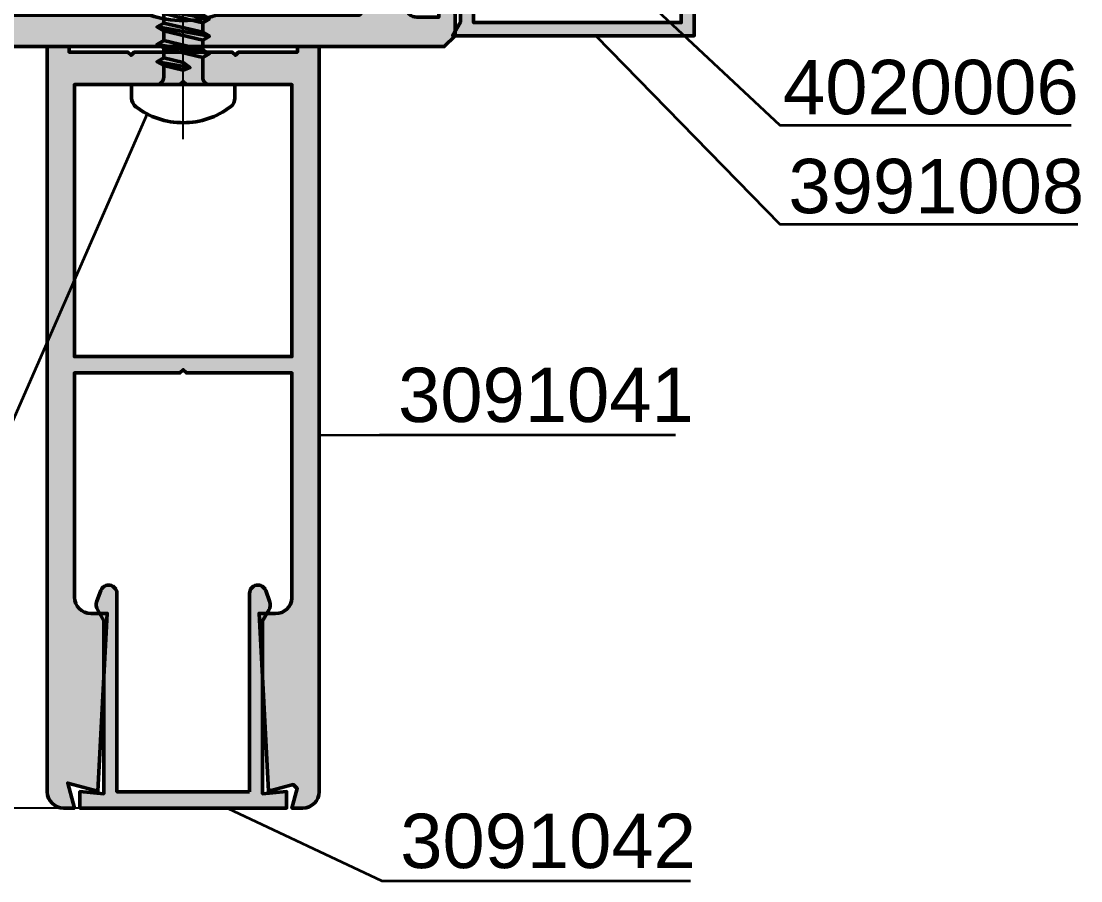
# Model space of a CAD drawing. Header units: millimetres. Extents: x -1 to 277, y 0 to 231.
# Drawn here: x 110.9 to 208.4, y 0 to 79 of the extents above; entities that cross this region are included whole.
import ezdxf

# ---------------------------------------------------------------- set-up
doc = ezdxf.new("R2010")
doc.units = ezdxf.units.MM
doc.header["$PDMODE"] = 3
doc.header["$PDSIZE"] = -2
doc.linetypes.add('AM_ISO08W050', pattern=[18, 12, -1.5, 3, -1.5])
for name, color, linetype, lineweight in [('AM_0', 7, 'Continuous', 50), ('AM_5', 3, 'Continuous', 25), ('AM_6', 2, 'Continuous', 35), ('AM_7', 4, 'AM_ISO08W050', 25), ('AM_S', 7, 'Continuous', 50), ('Docu-AM_8', 1, 'Continuous', 25)]:
    doc.layers.add(name, color=color, linetype=linetype, lineweight=lineweight)
doc.styles.add('SBS_Standard', font='arial.ttf')
doc.styles.add('SWISS', font='swiss.ttf')
doc.dimstyles.new('SBS1-1$0', dxfattribs={"dimtxt": 2.5, "dimasz": 2.5, "dimexe": 1, "dimexo": 0, "dimgap": 1, "dimtad": 1, "dimtoh": 1, "dimdsep": 46, "dimtxsty": 'SBS_Standard', "dimcen": 0, "dimclrd": 256, "dimclre": 256, "dimclrt": 30, "dimadec": 1, "dimazin": 2, "dimtp": 0.1, "dimtm": 0.1, "dimtfac": 0.71, "dimtmove": 0, "dimatfit": 3, "dimfxl": 1, "dimlwd": -1, "dimlwe": -1, "dimarcsym": 1})

# ---------------------------------------------------------------- blocks, each defined once
blk = doc.blocks.new('B-3010118_docu_wos')
at = {"layer": 'Docu-AM_8'}
h = blk.add_hatch(color=256, dxfattribs=at)
edge = h.paths.add_edge_path()
edge.add_line((-1.03442056940482e-13, 1.000000000000077), (-1.029980715962331e-13, 48.99999999999994))
edge.add_line((-1.029980715962331e-13, 48.99999999999994), (0.9999999999998755, 50.00000000000004))
edge.add_line((0.9999999999998755, 50.00000000000004), (2.89583694396481, 50.00000000000001))
edge.add_arc((2.895836943964784, 47.99999999999913), 2.000000000000874, 45.00000000001671, 89.99999999999932, ccw=False)
edge.add_line((4.310050506338087, 49.41421356237326), (4.712132034355987, 49.0121320343556))
edge.add_line((4.712132034355987, 49.0121320343556), (4.500000000000227, 48.49999999999995))
edge.add_line((4.500000000000227, 48.49999999999995), (2.699999999999051, 48.50000000000001))
edge.add_line((2.699999999999051, 48.50000000000001), (2.700000000000049, 46.4999999999995))
edge.add_arc((3.700000000000047, 46.50000000000001), 0.9999999999999982, 180.0000000000293, 269.9999999999999)
edge.add_line((3.700000000000045, 45.50000000000001), (16.89999999999986, 45.50000000000001))
edge.add_line((16.89999999999986, 45.50000000000001), (16.89999999999986, 48.4999999999995))
edge.add_line((16.89999999999986, 48.4999999999995), (15.00000000000023, 48.50000000000006))
edge.add_line((15.00000000000023, 48.50000000000006), (15.00000000000023, 49.00000000000001))
edge.add_arc((16.00000000000021, 49.00000000000002), 0.9999999999999858, 89.99999999999272, 180.0000000000008, ccw=False)
edge.add_line((16.00000000000034, 50.00000000000001), (19.14886532022875, 49.99999999999982))
edge.add_line((19.14886532022875, 49.99999999999982), (19.58562960134768, 48.80000000000059))
edge.add_line((19.58562960134768, 48.80000000000059), (18.27926256615374, 48.79999999999995))
edge.add_line((18.27926256615374, 48.79999999999995), (18.49999999999974, 45.49999999999981))
edge.add_line((18.49999999999974, 45.49999999999981), (48.50000000000005, 45.50000000000684))
edge.add_line((48.50000000000005, 45.50000000000684), (48.72073743384539, 48.79999999999952))
edge.add_line((48.72073743384539, 48.79999999999952), (47.41437039865118, 48.80000000000012))
edge.add_line((47.41437039865118, 48.80000000000012), (47.8511346797708, 49.99999999999981))
edge.add_line((47.8511346797708, 49.99999999999981), (50.99999999999966, 50.00000000000001))
edge.add_arc((50.99999999999979, 49.00000000000002), 0.9999999999999858, -7.958078640513122e-13, 90.00000000000728, ccw=False)
edge.add_line((51.99999999999977, 49.00000000000001), (51.99999999999977, 48.50000000000006))
edge.add_line((51.99999999999977, 48.50000000000006), (50.10000000000014, 48.4999999999995))
edge.add_line((50.10000000000014, 48.4999999999995), (50.10000000000014, 45.50000000000001))
edge.add_line((50.10000000000014, 45.50000000000001), (63.29999999999995, 45.50000000000001))
edge.add_arc((63.29999999999995, 46.50000000000001), 1, 270, 359.9999999999707)
edge.add_line((64.29999999999995, 46.4999999999995), (64.30000000000095, 48.50000000000001))
edge.add_line((64.30000000000095, 48.50000000000001), (62.49999999999977, 48.49999999999995))
edge.add_line((62.49999999999977, 48.49999999999995), (62.28786796564401, 49.0121320343556))
edge.add_line((62.28786796564401, 49.0121320343556), (62.68994949366191, 49.41421356237326))
edge.add_arc((64.10416305603522, 47.99999999999913), 2.000000000000875, 90.0000000000008, 134.9999999999835, ccw=False)
edge.add_line((64.10416305603519, 50.00000000000001), (65.9999999999999, 50.00000000000001))
edge.add_line((65.9999999999999, 50.00000000000001), (66.99999999999977, 49.00000000000001))
edge.add_line((66.99999999999977, 49.00000000000001), (66.99999999999977, 1.000000000000007))
edge.add_line((66.99999999999977, 1.000000000000009), (65.99999999999991, 6.661338147750939e-16))
edge.add_line((65.99999999999991, 6.38623823671004e-16), (64.10416305603519, 5.329070518200751e-15))
edge.add_arc((64.10416305603522, 2.000000000000877), 2.000000000000871, 225.0000000000165, 269.9999999999992, ccw=False)
edge.add_line((62.68994949366191, 0.5857864376267568), (62.28786796564401, 0.987867965644412))
edge.add_line((62.28786796564401, 0.987867965644412), (62.49999999999977, 1.500000000000062))
edge.add_line((62.49999999999977, 1.500000000000062), (64.30000000000095, 1.500000000000005))
edge.add_line((64.30000000000095, 1.500000000000005), (64.29999999999995, 3.500000000000517))
edge.add_arc((63.29999999999995, 3.500000000000005), 1, 2.931199194436777e-11, 90)
edge.add_line((63.29999999999995, 4.500000000000005), (50.10000000000014, 4.500000000000005))
edge.add_line((50.10000000000014, 4.500000000000005), (50.10000000000014, 1.500000000000515))
edge.add_line((50.10000000000014, 1.500000000000515), (51.99999999999977, 1.499999999999948))
edge.add_line((51.99999999999977, 1.499999999999948), (51.99999999999977, 1.000000000000005))
edge.add_arc((50.99999999999979, 0.9999999999999895), 0.9999999999999858, -90.00000000000728, 9.094947017729282e-13, ccw=False)
edge.add_line((50.99999999999966, 1.998401444325282e-15), (47.8511346797708, 1.998517131957586e-13))
edge.add_line((47.8511346797708, 1.998517131957586e-13), (47.4143703986512, 1.199999999999889))
edge.add_line((47.4143703986512, 1.199999999999889), (48.72073743384539, 1.200000000000492))
edge.add_line((48.72073743384539, 1.200000000000492), (48.50000000000006, 4.49999999999317))
edge.add_line((48.50000000000006, 4.49999999999317), (18.49999999999974, 4.50000000000021))
edge.add_line((18.49999999999974, 4.50000000000021), (18.27926256615374, 1.200000000000069))
edge.add_line((18.27926256615374, 1.200000000000069), (19.58562960134768, 1.199999999999422))
edge.add_line((19.58562960134768, 1.199999999999422), (19.14886532022875, 1.976196983832779e-13))
edge.add_line((19.14886532022875, 1.977224148145708e-13), (16.00000000000034, 1.998401444325282e-15))
edge.add_arc((16.00000000000021, 0.9999999999999895), 0.9999999999999875, 179.9999999999991, 270.00000000000733, ccw=False)
edge.add_line((15.00000000000023, 1.000000000000005), (15.00000000000023, 1.499999999999948))
edge.add_line((15.00000000000023, 1.499999999999948), (16.89999999999987, 1.500000000000515))
edge.add_line((16.89999999999987, 1.500000000000515), (16.89999999999986, 4.500000000000005))
edge.add_line((16.89999999999986, 4.500000000000005), (3.700000000000045, 4.500000000000005))
edge.add_arc((3.700000000000047, 3.500000000000007), 0.9999999999999982, 90.0000000000001, 179.9999999999708)
edge.add_line((2.700000000000049, 3.500000000000517), (2.699999999999051, 1.500000000000005))
edge.add_line((2.699999999999051, 1.500000000000005), (4.500000000000227, 1.500000000000062))
edge.add_line((4.500000000000227, 1.500000000000062), (4.712132034355987, 0.987867965644412))
edge.add_line((4.712132034355987, 0.987867965644412), (4.310050506338087, 0.5857864376267568))
edge.add_arc((2.895836943964784, 2.000000000000877), 2.000000000000871, 270.0000000000007, 314.99999999998346, ccw=False)
edge.add_line((2.89583694396481, 5.329070518200751e-15), (0.9999999999998763, -3.209471837271603e-14))
edge.add_line((0.9999999999998763, -3.209471837271603e-14), (-1.034727858950646e-13, 1.000000000000077))
h.paths.add_polyline_path([(48.10000002715257, 43.70000000000687), (18.89999997284858, 43.69999999999985), (18.89999997284858, 6.300000000000171), (48.10000002715257, 6.299999999993149)], flags=0)
edge = h.paths.add_edge_path(flags=0)
edge.add_line((16.90000020798141, 44.00000000000293), (3.199999999999477, 44.00000000000009))
edge.add_line((3.199999999999477, 44.00000000000009), (3.199999999999547, 41.49999999999988))
edge.add_line((3.199999999999547, 41.49999999999988), (2.899999999999908, 41.2000000000001))
edge.add_line((2.899999999999908, 41.2000000000001), (2.900000000001242, 28.12347523777213))
edge.add_line((2.900000000001242, 28.12347523777213), (2.876190476191719, 28.04910677972994))
edge.add_arc((12.40000000000122, 25.00000000000001), 9.999999999999982, 162.2472098380533, 197.7527901619468)
edge.add_line((2.876190476191724, 21.95089322027006), (2.900000000001244, 21.87652476222787))
edge.add_line((2.900000000001244, 21.87652476222787), (2.900000000000598, 8.800000000000196))
edge.add_line((2.900000000000598, 8.800000000000196), (3.199999999999546, 8.500000000000137))
edge.add_line((3.199999999999546, 8.500000000000137), (3.199999999999477, 5.999999999999932))
edge.add_line((3.199999999999477, 5.999999999999932), (16.90000020797842, 6.000000000000018))
edge.add_line((16.90000020797842, 6.000000000000018), (16.90000020689833, 21.87652476222788))
edge.add_line((16.90000020689833, 21.87652476222788), (16.92380973070785, 21.95089322027007))
edge.add_arc((7.400000206898351, 25), 9.999999999999975, 342.2472098380533, 377.7527901619468)
edge.add_line((16.92380973070784, 28.04910677972996), (16.90000020689832, 28.12347523777214))
edge.add_line((16.90000020689832, 28.12347523777214), (16.90000020798141, 44.00000000000293))
edge = h.paths.add_edge_path(flags=0)
edge.add_line((63.80000000000007, 44.00000000000009), (50.09999979201653, 43.99999999999999))
edge.add_line((50.09999979201653, 43.99999999999999), (50.0999997931026, 28.12347523777213))
edge.add_line((50.0999997931026, 28.12347523777213), (50.07619026929307, 28.04910677972994))
edge.add_arc((59.59999979310258, 25.00000000000001), 9.999999999999988, 162.2472098380533, 197.7527901619468)
edge.add_line((50.07619026929308, 21.95089322027006), (50.0999997931026, 21.87652476222787))
edge.add_line((50.0999997931026, 21.87652476222787), (50.09999979201653, 6.000000000000032))
edge.add_line((50.09999979201653, 6.000000000000031), (63.80000000000007, 5.999999999999932))
edge.add_line((63.80000000000007, 5.999999999999932), (63.8, 8.500000000000139))
edge.add_line((63.8, 8.500000000000139), (64.09999999999964, 8.79999999999992))
edge.add_line((64.09999999999964, 8.79999999999992), (64.09999999999968, 21.87652476222787))
edge.add_line((64.09999999999968, 21.87652476222787), (64.1238095238092, 21.95089322027007))
edge.add_arc((54.59999999999968, 25.00000000000001), 9.999999999999996, 342.2472098380533, 377.7527901619467)
edge.add_line((64.1238095238092, 28.04910677972994), (64.09999999999968, 28.12347523777213))
edge.add_line((64.09999999999968, 28.12347523777213), (64.09999999999964, 41.20000000000012))
edge.add_line((64.09999999999964, 41.20000000000012), (63.8, 41.49999999999988))
edge.add_line((63.8, 41.49999999999988), (63.80000000000007, 44.00000000000009))
at = {"layer": 'AM_S'}
for points in [[(-1.03442056940482e-13, 1.000000000000077), (-1.029980715962331e-13, 48.99999999999994), (0.9999999999998755, 50.00000000000004), (2.89583694396481, 50.00000000000001, -0.1989123673795796), (4.310050506338087, 49.41421356237326), (4.712132034355987, 49.0121320343556), (4.500000000000227, 48.49999999999995), (2.699999999999051, 48.50000000000001), (2.700000000000049, 46.4999999999995, 0.4142135623729452), (3.700000000000045, 45.50000000000001), (16.89999999999986, 45.50000000000001), (16.89999999999986, 48.4999999999995), (15.00000000000023, 48.50000000000006), (15.00000000000023, 49.00000000000001, -0.4142135623731367), (16.00000000000034, 50.00000000000001), (19.14886532022875, 49.99999999999982), (19.58562960134768, 48.80000000000059), (18.27926256615374, 48.79999999999995), (18.49999999999974, 45.49999999999981), (48.50000000000005, 45.50000000000684), (48.72073743384539, 48.79999999999952), (47.41437039865118, 48.80000000000012), (47.8511346797708, 49.99999999999981), (50.99999999999966, 50.00000000000001, -0.4142135623731367), (51.99999999999977, 49.00000000000001), (51.99999999999977, 48.50000000000006), (50.10000000000014, 48.4999999999995), (50.10000000000014, 45.50000000000001), (63.29999999999995, 45.50000000000001, 0.4142135623729452), (64.29999999999995, 46.4999999999995), (64.30000000000095, 48.50000000000001), (62.49999999999977, 48.49999999999995), (62.28786796564401, 49.0121320343556), (62.68994949366191, 49.41421356237326, -0.1989123673795796), (64.10416305603519, 50.00000000000001), (65.9999999999999, 50.00000000000001), (66.99999999999977, 49.00000000000001), (66.99999999999977, 1.000000000000009), (65.99999999999991, 6.38623823671004e-16), (64.10416305603519, 5.329070518200751e-15, -0.1989123673795796), (62.68994949366191, 0.5857864376267568), (62.28786796564401, 0.987867965644412), (62.49999999999977, 1.500000000000062), (64.30000000000095, 1.500000000000005), (64.29999999999995, 3.500000000000517, 0.4142135623729452), (63.29999999999995, 4.500000000000005), (50.10000000000014, 4.500000000000005), (50.10000000000014, 1.500000000000515), (51.99999999999977, 1.499999999999948), (51.99999999999977, 1.000000000000005, -0.4142135623731367), (50.99999999999966, 1.998401444325282e-15), (47.8511346797708, 1.998517131957586e-13), (47.4143703986512, 1.199999999999889), (48.72073743384539, 1.200000000000492), (48.50000000000006, 4.49999999999317), (18.49999999999974, 4.50000000000021), (18.27926256615374, 1.200000000000069), (19.58562960134768, 1.199999999999422), (19.14886532022875, 1.977224148145708e-13), (16.00000000000034, 1.998401444325282e-15, -0.4142135623731367), (15.00000000000023, 1.000000000000005), (15.00000000000023, 1.499999999999948), (16.89999999999987, 1.500000000000515), (16.89999999999986, 4.500000000000005), (3.700000000000045, 4.500000000000005, 0.4142135623729452), (2.700000000000049, 3.500000000000517), (2.699999999999051, 1.500000000000005), (4.500000000000227, 1.500000000000062), (4.712132034355987, 0.987867965644412), (4.310050506338087, 0.5857864376267568, -0.1989123673795796), (2.89583694396481, 5.329070518200751e-15), (0.9999999999998763, -3.209471837271603e-14), (-1.03442056940482e-13, 1.000000000000077, -0.1989123673796147)], [(16.90000020798141, 44.00000000000293), (3.199999999999477, 44.00000000000009), (3.199999999999547, 41.49999999999988), (2.899999999999908, 41.2000000000001), (2.900000000001242, 28.12347523777213), (2.876190476191719, 28.04910677972994, 0.156173761888607), (2.876190476191724, 21.95089322027006), (2.900000000001244, 21.87652476222787), (2.900000000000598, 8.800000000000196), (3.199999999999546, 8.500000000000137), (3.199999999999477, 5.999999999999932), (16.90000020797842, 6.000000000000018), (16.90000020689833, 21.87652476222788), (16.92380973070785, 21.95089322027007, 0.1561737618886073), (16.92380973070784, 28.04910677972996), (16.90000020689832, 28.12347523777214), (16.90000020798141, 44.00000000000293, 0.4142135639635789)], [(63.80000000000007, 44.00000000000009), (50.09999979201653, 43.99999999999999), (50.0999997931026, 28.12347523777213), (50.07619026929307, 28.04910677972994, 0.156173761888607), (50.07619026929308, 21.95089322027006), (50.0999997931026, 21.87652476222787), (50.09999979201653, 6.000000000000031), (63.80000000000007, 5.999999999999932), (63.8, 8.500000000000139), (64.09999999999964, 8.79999999999992), (64.09999999999968, 21.87652476222787), (64.1238095238092, 21.95089322027007, 0.1561737618886064), (64.1238095238092, 28.04910677972994), (64.09999999999968, 28.12347523777213), (64.09999999999964, 41.20000000000012), (63.8, 41.49999999999988), (63.80000000000007, 44.00000000000009, 0.414213562373428)], [(48.10000002715257, 43.70000000000687), (18.89999997284858, 43.69999999999985), (18.89999997284858, 6.300000000000171), (48.10000002715257, 6.299999999993149), (48.10000002715257, 43.70000000000687, 0.4142135623731638)]]:
    blk.add_lwpolyline(points, format="xyb", close=True, dxfattribs=at)
blk = doc.blocks.new('B-3991008_docu_wos')
at = {"layer": 'Docu-AM_8'}
h = blk.add_hatch(color=256, dxfattribs=at)
edge = h.paths.add_edge_path()
edge.add_line((-11.89999999999996, 2.203115392854691), (-12.48361182593791, 1.192270058432068))
edge.add_line((-12.48361182593791, 1.192270058432068), (-12.03999999999996, 1.132588937151354))
edge.add_arc((-12.29999999999995, -0.8000000000000375), 1.949999999999984, -133.4080127777193, 82.33774433923429, ccw=False)
edge.add_line((-13.64001877441193, -2.216633221487996), (-14.47321452147776, -1.828107663889092))
edge.add_line((-14.47321452147776, -1.828107663889092), (-14.8688738196423, -2.23306716015211))
edge.add_arc((-12.18013562322083, -0.902395558627594), 2.999999999999932, 206.3310657647786, 267.7101380083817)
edge.add_arc((-12.29999999999991, -0.7999999999999797), 3.100000000000013, 269.9999888791808, 345.5224878140693)
edge.add_line((-9.29843790668916, -1.575000000000024), (-9.201613323033987, -1.200000000000034))
edge.add_line((-9.201613323033987, -1.200000000000034), (-4.899999999999963, -1.200000000000024))
edge.add_line((-4.899999999999963, -1.200000000000024), (-4.899999999999988, -2.3))
edge.add_line((-4.899999999999988, -2.3), (-3.5, -2.300000000000026))
edge.add_line((-3.5, -2.300000000000026), (-3.5, -1.90000000000007))
edge.add_line((-3.5, -1.90000000000007), (-3.69999999999996, -1.90000000000007))
edge.add_line((-3.69999999999996, -1.90000000000007), (-3.69999999999996, 2.131628207280301e-14))
edge.add_line((-3.69999999999996, 2.131628207280301e-14), (-3.19999999999996, 0.5000000000000213))
edge.add_line((-3.19999999999996, 0.5000000000000213), (-1.246410161513722, 0.5000000000000213))
edge.add_line((-1.246410161513722, 0.5000000000000213), (0, -0.2196152422706432))
edge.add_line((-1.035751345774633e-16, -0.2196152422706432), (3.061616997868395e-17, 22.00000000000001))
edge.add_line((3.061616997868395e-17, 22.00000000000001), (-21.20000005166107, 22.00000000000036))
edge.add_line((-21.20000005166107, 22.00000000000036), (-21.19999970891076, 20.00000000000001))
edge.add_line((-21.19999970891076, 20.00000000000001), (-23.50000034275029, 20.00000000000001))
edge.add_line((-23.50000034275029, 20.00000000000001), (-23.90397134275074, 19.20536999999998))
edge.add_arc((-24.71191408617337, 18.61610855630205), 1.000000262839087, -38.88618498072577, 36.104604522801424, ccw=False)
edge.add_line((-23.93351934275081, 17.98833299999998), (-23.70000134275062, 17.49999999999999))
edge.add_line((-23.70000134275062, 17.49999999999999), (-22.6, 17.49999999999999))
edge.add_line((-22.6, 17.49999999999999), (-22.6, 16.35044140847464))
edge.add_line((-22.6, 16.35044140847464), (-23.88302331593942, 14.82139397750241))
edge.add_line((-23.88302331593942, 14.82139397750241), (-23.11697834275067, 14.17860699999998))
edge.add_line((-23.11697834275067, 14.17860699999998), (-22.06791234275035, 15.42883599999997))
edge.add_arc((-23.60000193702863, 16.71441338904894), 2.000001937031503, 319.9999654235025, 359.9999029109925)
edge.add_line((-21.6, 16.71440999999997), (-21.6, 17.49999999999999))
edge.add_line((-21.6, 17.49999999999999), (-18.89289356156398, 20.20710678118659))
edge.add_arc((-18.18560741532434, 19.49973156122806), 1.00031664710426, 89.43748814388391, 134.9963923888267, ccw=False)
edge.add_line((-18.17578678037764, 20.49999999999994), (-11.89999999999996, 20.49999999999994))
edge.add_line((-11.89999999999996, 20.49999999999994), (-11.89999999999996, 2.203115392854691))
edge = h.paths.add_edge_path(flags=16)
edge.add_arc((-12.29999999999995, -0.800000000000034), 3.100000000000001, 14.955248316643974, 63.15278667399599, ccw=False)
edge.add_line((-9.30500417362557, 3.404394821604484e-17), (-5.397056274847699, 0))
edge.add_line((-5.397056274847699, 0), (-3.989949493661136, 1.40710678118657))
edge.add_arc((-3.282842712474586, 0.7000000000000242), 0.9999999999999999, 90, 135.0000000000001, ccw=False)
edge.add_line((-3.282842712474587, 1.700000000000024), (-1.199999999999996, 1.700000000000025))
edge.add_line((-1.199999999999996, 1.700000000000025), (-1.199999999999996, 20.8))
edge.add_line((-1.199999999999996, 20.8), (-10.89999999999996, 20.79999999999998))
edge.add_line((-10.89999999999996, 20.79999999999998), (-10.89999999999996, 1.965863337187841))
at = {"layer": 'AM_S'}
for points in [[(-11.89999999999996, 2.203115392854691), (-12.48361182593791, 1.192270058432068), (-12.03999999999996, 1.132588937151354, -1.373175899358104), (-13.64001877441193, -2.216633221487996), (-14.47321452147776, -1.828107663889092), (-14.8688738196423, -2.23306716015211, 0.2744090491249453), (-12.30000060169414, -3.899999999999935, 0.3419987673188581), (-9.29843790668916, -1.575000000000024), (-9.201613323033987, -1.200000000000034), (-4.899999999999963, -1.200000000000024), (-4.899999999999988, -2.3), (-3.5, -2.300000000000026), (-3.5, -1.90000000000007), (-3.69999999999996, -1.90000000000007), (-3.69999999999996, 2.131628207280301e-14), (-3.19999999999996, 0.5000000000000213), (-1.246410161513722, 0.5000000000000213), (-1.035751345774633e-16, -0.2196152422706432), (3.061616997868395e-17, 22.00000000000001), (-21.20000005166107, 22.00000000000036), (-21.19999970891076, 20.00000000000001), (-23.50000034275029, 20.00000000000001), (-23.90397134275074, 19.20536999999998, -0.3394094402287316), (-23.93351934275081, 17.98833299999998), (-23.70000134275062, 17.49999999999999), (-22.6, 17.49999999999999), (-22.6, 16.35044140847464), (-23.88302331593942, 14.82139397750241), (-23.11697834275067, 14.17860699999998), (-22.06791234275035, 15.42883599999997, 0.1763266994656899), (-21.6, 16.71440999999997), (-21.6, 17.49999999999999), (-18.89289356156398, 20.20710678118659, -0.2014487717177971), (-18.17578678037764, 20.49999999999994), (-11.89999999999996, 20.49999999999994), (-11.89999999999996, 2.203115392854691)], [(-10.89999999999996, 1.965863337187841, -0.2134575926161353), (-9.30500417362557, 3.404394821604484e-17), (-5.397056274847699, 0), (-3.989949493661136, 1.40710678118657, -0.1989123673796585), (-3.282842712474587, 1.700000000000024), (-1.199999999999996, 1.700000000000025), (-1.199999999999996, 20.8), (-10.89999999999996, 20.79999999999998), (-10.89999999999996, 1.965863337187841)]]:
    blk.add_lwpolyline(points, format="xyb", close=True, dxfattribs=at)
blk = doc.blocks.new('B-3091041_docu_wos')
at = {"layer": 'Docu-AM_8'}
h = blk.add_hatch(color=256, dxfattribs=at)
edge = h.paths.add_edge_path()
edge.add_line((21, 52.10000000000002), (19.48386596241574, 52.10000000000002))
edge.add_line((19.48386596241573, 52.10000000000002), (20.34035424653415, 68.44277002070623))
edge.add_line((20.34035424653416, 68.44277002070623), (22.61467157012379, 67.83336853051802))
edge.add_line((22.61467157012379, 67.83336853051804), (22.98209503145425, 68.2007919918485))
edge.add_line((22.98209503145426, 68.20079199184846), (22.49999869865445, 69.99999999999999))
edge.add_line((22.49999869865445, 70), (23.50000000000005, 69.99999999999999))
edge.add_arc((23.5, 68.5), 1.5, 0, 89.9999999999992, ccw=False)
edge.add_line((25, 68.5), (25.00000000000003, 1.4210854715202e-14))
edge.add_line((25.00000000000006, 0), (23.00000000000007, -1.877174727190777e-17))
edge.add_line((23.00000000000006, 0), (23.00000000000006, 0.5))
edge.add_line((23.00000000000006, 0.5), (17.60000000000002, 0.4999999999999999))
edge.add_line((17.60000000000002, 0.5), (17.30000000000002, 0.8000000000000085))
edge.add_line((17.30000000000001, 0.8000000000000114), (17.00000000000001, 0.5000000000000078))
edge.add_line((17, 0.5), (7.999999999999986, 0.4999999999999951))
edge.add_line((8, 0.5), (7.699999999999995, 0.800000000000013))
edge.add_line((7.699999999999989, 0.8000000000000114), (7.399999999999985, 0.5000000000000078))
edge.add_line((7.399999999999977, 0.5), (1.999999999999973, 0.4999999999999906))
edge.add_line((2, 0.5), (2, 0))
edge.add_line((2, 0), (1.576516694967722e-14, 3.67394039744206e-17))
edge.add_line((0, 0), (1.83697019872103e-17, 68.49999999999999))
edge.add_arc((1.5, 68.5), 1.5, 90.0000000000008, 180, ccw=False)
edge.add_line((1.5, 70), (2.500000000000018, 70.00000000000001))
edge.add_line((2.5, 70), (1.883417346406828, 67.69888220972467))
edge.add_line((1.883417346406816, 67.69888220972467), (4.65964573544437, 68.44277036457162))
edge.add_line((4.659645735444371, 68.44277036457163), (5.516134037584282, 52.10000000000004))
edge.add_line((5.516134037584266, 52.10000000000002), (3.999999999999979, 52.10000000000002))
edge.add_arc((4, 50.60000000000002), 1.5, 90, 180)
edge.add_line((2.5, 50.60000000000002), (2.499999999999998, 30))
edge.add_line((2.5, 30), (12.20000000000007, 30))
edge.add_line((12.20000000000005, 30), (12.5, 29.69999999999998))
edge.add_line((12.5, 29.69999999999999), (12.80000000000003, 30.00000000000002))
edge.add_line((12.80000000000007, 30), (22.50000000000005, 29.99999999999999))
edge.add_line((22.50000000000006, 30), (22.50000000000005, 50.70000000000007))
edge.add_arc((21.05000000000001, 50.65000000000003), 1.450861812854703, 1.974934010884095, 91.97493401088266)
h.paths.add_polyline_path([(12.80000000000007, 3.5), (12.50000000000006, 3.200000000000045), (12.20000000000005, 3.500000000000057), (2.5, 3.5), (2.5, 28.5), (22.50000000000006, 28.5), (22.50000000000006, 3.499999999794909)], flags=16)
at = {"layer": 'AM_S'}
blk.add_lwpolyline([(21, 52.10000000000002), (19.48386596241573, 52.10000000000002), (20.34035424653416, 68.44277002070623), (22.61467157012379, 67.83336853051804), (22.98209503145426, 68.20079199184846), (22.49999869865445, 70), (23.5, 70, -0.414213562373091), (25, 68.5), (25.00000000000006, 0), (23.00000000000006, 0), (23.00000000000006, 0.5), (17.60000000000002, 0.5), (17.30000000000001, 0.8000000000000114), (17, 0.5), (8, 0.5), (7.699999999999989, 0.8000000000000114), (7.399999999999977, 0.5), (2, 0.5), (2, 0), (0, 0), (0, 68.5, -0.4142135623730908), (1.5, 70), (2.5, 70), (1.883417346406816, 67.69888220972467), (4.659645735444371, 68.44277036457163), (5.516134037584266, 52.10000000000002), (4, 52.10000000000002, 0.4142135623730951), (2.5, 50.60000000000002), (2.5, 30), (12.20000000000005, 30), (12.5, 29.69999999999999), (12.80000000000007, 30), (22.50000000000006, 30), (22.50000000000006, 50.70000000000005, 0.4142135623730883), (21, 52.10000000000002)], format="xyb", close=True, dxfattribs=at)
blk.add_lwpolyline([(12.80000000000007, 3.5), (12.50000000000006, 3.200000000000045), (12.20000000000005, 3.500000000000057), (2.5, 3.5), (2.5, 28.5), (22.50000000000006, 28.5), (22.50000000000006, 3.499999999794909), (12.80000000000007, 3.5)], close=True, dxfattribs=at)
blk = doc.blocks.new('B-3091042_docu_wos')
at = {"layer": 'Docu-AM_8'}
h = blk.add_hatch(color=256, dxfattribs=at)
edge = h.paths.add_edge_path()
edge.add_line((16.10000000000002, -4.26815500175719e-14), (16.10000000000002, -18.23427466517231))
edge.add_arc((16.86572533482776, -18.23427466517231), 0.7657253348277386, 180, 340.0000000000009)
edge.add_line((17.58527178151421, -18.49616815393818), (17.9396926209262, -17.52240490066954))
edge.add_arc((17.00000000096693, -17.18038475764474), 0.9999999991203121, 340.0000000000003, 389.9999999999998)
edge.add_line((17.86602540398954, -16.68038475808459), (17.29999999999998, -15.69999999999999))
edge.add_line((17.29999999999998, -15.69999999999999), (17.29999999999998, 0.1742133595432858))
edge.add_line((17.29999999999998, 0.1742133595432853), (19.50000000000003, -0.01826170021369874))
edge.add_line((19.50000000000003, -0.01826170021369874), (19.50000000000003, 1.5))
edge.add_line((19.50000000000003, 1.5), (0.5, 1.5))
edge.add_line((0.4999999999999997, 1.5), (0.4999999999999998, -0.0182617002139025))
edge.add_line((0.4999999999999998, -0.01826170021390251), (2.70000000000005, 0.1742133595431358))
edge.add_line((2.70000000000005, 0.1742133595431358), (2.700000000000049, -15.69999999999999))
edge.add_line((2.700000000000049, -15.69999999999999), (2.133974596215591, -16.68038475772936))
edge.add_arc((3.00000000000003, -17.18038475772936), 1, 150, 200.0000000000002)
edge.add_line((2.060307379214123, -17.52240490105503), (2.41472821859326, -18.49616815423335))
edge.add_arc((3.134274665227659, -18.23427466548641), 0.7657253347723532, 200.0000000000002, 360)
edge.add_line((3.900000000000012, -18.23427466548641), (3.900000000000016, -4.263256414560601e-14))
edge.add_line((3.900000000000016, -4.260807120962306e-14), (16.10000000000002, -4.26815500175719e-14))
at = {"layer": 'AM_S'}
blk.add_lwpolyline([(16.10000000000002, -4.26815500175719e-14), (16.10000000000002, -18.23427466517231, 0.839099631177285), (17.58527178151421, -18.49616815393818), (17.9396926209262, -17.52240490066954, 0.2216946626429377), (17.86602540398954, -16.68038475808459), (17.29999999999998, -15.69999999999999), (17.29999999999998, 0.1742133595432853), (19.50000000000003, -0.01826170021369874), (19.50000000000003, 1.5), (0.4999999999999997, 1.5), (0.4999999999999998, -0.01826170021390251), (2.70000000000005, 0.1742133595431358), (2.700000000000049, -15.69999999999999), (2.133974596215591, -16.68038475772936, 0.2216946626429409), (2.060307379214123, -17.52240490105503), (2.41472821859326, -18.49616815423335, 0.8390996311772784), (3.900000000000012, -18.23427466548641), (3.900000000000016, -4.260807120962306e-14), (16.10000000000002, -4.26815500175719e-14)], format="xyb", close=True, dxfattribs=at)
blk = doc.blocks.new('*D55')
at = {"layer": 'AM_5', "transparency": 16777216}
for p, q in [((101.8442759615767, 76.68135554206677), (5.105729877222343, 76.68135554206674)), ((7.105729877222355, 11.68135554206673), (7.105729877222342, 71.68135554206674)), ((116.3442759615767, 6.681355542066743), (5.105729877222358, 6.681355542066726))]:
    blk.add_line(p, q, dxfattribs=at)
for points in [[(6.272396543889009, 71.68135554206674), (7.939063210555675, 71.68135554206674), (7.105729877222341, 76.68135554206674)], [(6.272396543889022, 11.68135554206673), (7.939063210555688, 11.68135554206673), (7.105729877222356, 6.681355542066727)]]:
    blk.add_solid(points, dxfattribs=at)
at = {"layer": 'Defpoints', "color": 0, "transparency": 16777216}
for p in [(7.105729877222341, 76.68135554206674), (101.8442759615767, 76.68135554206677), (116.3442759615767, 6.681355542066743)]:
    blk.add_point(p, dxfattribs=at)
at = {"layer": 'AM_5', "color": 30, "transparency": 16777216, "insert": (2.552864938613901, 41.68135554206674), "char_height": 5, "attachment_point": 5, "rotation": 90, "style": 'SBS_Standard'}
blk.add_mtext('70', dxfattribs=at)
blk = doc.blocks.new('WS4070050')
blk.add_lwpolyline([(0, 3.5, -0.1638335059844092), (4.354838709677551, 2.03370559173527, -0.2344685383368201), (4.75, 1.2373575928832), (4.75, 0), (-4.75, 0), (-4.75, 1.2373575928832, -0.234468538336819), (-4.354838709677551, 2.03370559173527, -0.1638335059844072)], format="xyb", close=True)
for points in [[(-1.789999999999964, -0.6999999999998181), (-1.789999999999964, -1.747816335794596)], [(1.789999999999964, -0.6999999999998181), (1.789999999999964, -2.29391005589514)], [(3.84588961424015e-05, -1.320854022578715), (-1.789999999999964, -1.747816335794596), (-2.400000000000091, -2.100000000000364), (-1.789999999999964, -2.452183664206132), (0, -2.031004026947812), (0.6100000000001273, -1.569255788067494), (-0.0001459969330426247, -1.320778904475446)], [(-2.400000000000091, -2.100000000000364), (0.6100000000001273, -1.569255788067494)], [(1.789999999999964, -1.609824389689493), (1.789999999999964, -2.493910055894958)], [(-2.400000000000091, -3.699999999999818), (2.409999999999854, -2.851867222791952)], [(-1.789999999999964, -2.452183664206132), (-1.789999999999964, -3.34781633579405)], [(-1.789999999999964, -2.452183664206132), (-1.789999999999964, -3.147816335794232)], [(1.789999999999964, -3.209824389689857), (1.789999999999964, -4.093910055894412)], [(-2.400000000000091, -5.300000000000182), (2.409999999999854, -4.451867222792316)], [(-1.789999999999964, -4.052183664205586), (-1.789999999999964, -4.947816335794414)], [(1.789999999999964, -4.80982438969022), (1.789999999999964, -5.693910055894776)], [(-1.789999999999964, -5.65218366420595), (-1.789999999999964, -6.547816335794778)], [(-2.400000000000091, -6.899999999999636), (2.409999999999854, -6.05186722279268)], [(1.789999999999964, -6.409824389689675), (1.789999999999964, -7.29391005589514)], [(-2.400000000000091, -8.5), (2.409999999999854, -7.651867222792134)], [(-1.789999999999964, -7.252183664205404), (-1.789999999999964, -8.147816335794232)], [(1.789999999999964, -8.009824389690039), (1.789999999999964, -8.893910055894594)], [(-2.400000000000091, -10.10000000000036), (2.409999999999854, -9.251867222792498)], [(-1.789999999999964, -8.852183664205768), (-1.789999999999964, -9.747816335794596)], [(1.789999999999964, -9.609824389689493), (1.789999999999964, -10.49391005589496)], [(-1.789999999999964, -10.45218366420613), (-1.789999999999964, -11.34781633579405)], [(-2.400000000000091, -11.69999999999982), (2.409999999999854, -10.85186722279195)], [(1.789999999999964, -11.20982438968986), (1.789999999999964, -12.09391005589441)], [(-2.400000000000091, -13.30000000000018), (2.409999999999854, -12.45186722279232)], [(-1.789999999999964, -12.05218366420559), (-1.789999999999964, -12.94781633579441)], [(1.789999999999964, -12.80982438969022), (1.789999999999964, -13.69391005589478)], [(-2.400000000000091, -14.89999999999964), (2.409999999999854, -14.05186722279268)], [(-1.789999999999964, -13.65218366420595), (-1.789999999999964, -14.54781633579478)], [(1.789999999999964, -14.40982438968967), (1.789999999999964, -15.29391005589514)], [(-1.789999999999964, -15.2521836642054), (-1.789999999999964, -16.14781633579423)], [(-2.400000000000091, -16.5), (2.409999999999854, -15.65186722279213)], [(1.789999999999964, -16.00982438969004), (1.789999999999964, -16.89391005589459)], [(-2.400000000000091, -18.10000000000036), (2.409999999999854, -17.2518672227925)], [(-1.789999999999964, -16.85218366420577), (-1.789999999999964, -17.7478163357946)], [(-1.789999999999964, -18.45218366420613), (-1.789999999999964, -19.34781633579405)], [(1.789999999999964, -17.60982438968949), (1.789999999999964, -18.49391005589496)], [(-2.400000000000091, -19.69999999999982), (2.409999999999854, -18.85186722279195)], [(1.789999999999964, -19.20982438968986), (1.789999999999964, -20.09391005589441)], [(-2.400000000000091, -21.30000000000018), (2.409999999999854, -20.45186722279232)], [(-1.789999999999964, -20.05218366420559), (-1.789999999999964, -20.94781633579441)], [(1.789999999999964, -20.80982438969022), (1.789999999999964, -21.69391005589478)], [(-2.400000000000091, -22.89999999999964), (2.409999999999854, -22.05186722279268)], [(-1.789999999999964, -21.65218366420595), (-1.789999999999964, -22.54781633579478)], [(1.789999999999964, -22.40982438968967), (1.789999999999964, -23.29391005589514)], [(-1.789999999999964, -23.2521836642054), (-1.789999999999964, -24.14781633579423)], [(-2.400000000000091, -24.5), (2.409999999999854, -23.65186722279213)], [(1.789999999999964, -24.00982438969004), (1.789999999999964, -24.89391005589459)], [(-2.400000000000091, -26.10000000000036), (2.409999999999854, -25.2518672227925)], [(-1.789999999999964, -24.85218366420577), (-1.789999999999964, -25.7478163357946)], [(1.789999999999964, -25.60982438968949), (1.789999999999964, -26.49391005589496)], [(-2.400000000000091, -27.69999999999982), (2.409999999999854, -26.85186722279195)], [(-1.789999999999964, -26.45218366420613), (-1.789999999999964, -27.34781633579405)], [(1.789999999999964, -27.20982438968986), (1.789999999999964, -27.67855772335224)], [(-1.278045391909473, -28.91452548152392), (-1.648982974762021, -28.01900293820745)], [(1.789999999999964, -27.67855772335224), (1.546644186019421, -28.26607062994663)], [(-1.6999367250246, -29.20124253543599), (1.971675235153725, -28.55383828416416)], [(1.29042647200049, -28.88463491005132), (0, -32), (-1.023918270274862, -29.52804262514019)]]:
    blk.add_lwpolyline(points)
for points in [[(1.789999999999964, -3.209824389689857), (2.409999999999854, -2.851867222791952), (1.789999999999964, -2.493910055894958), (-1.789999999999964, -3.34781633579405), (-2.400000000000091, -3.699999999999818), (-1.789999999999964, -4.052183664205586)], [(1.789999999999964, -4.80982438969022), (2.409999999999854, -4.451867222792316), (1.789999999999964, -4.093910055894412), (-1.789999999999964, -4.947816335794414), (-2.400000000000091, -5.300000000000182), (-1.789999999999964, -5.65218366420595)], [(1.789999999999964, -6.409824389689675), (2.409999999999854, -6.05186722279268), (1.789999999999964, -5.693910055894776), (-1.789999999999964, -6.547816335794778), (-2.400000000000091, -6.899999999999636), (-1.789999999999964, -7.252183664205404)], [(1.789999999999964, -8.009824389690039), (2.409999999999854, -7.651867222792134), (1.789999999999964, -7.29391005589514), (-1.789999999999964, -8.147816335794232), (-2.400000000000091, -8.5), (-1.789999999999964, -8.852183664205768)], [(1.789999999999964, -9.609824389689493), (2.409999999999854, -9.251867222792498), (1.789999999999964, -8.893910055894594), (-1.789999999999964, -9.747816335794596), (-2.400000000000091, -10.10000000000036), (-1.789999999999964, -10.45218366420613)], [(1.789999999999964, -11.20982438968986), (2.409999999999854, -10.85186722279195), (1.789999999999964, -10.49391005589496), (-1.789999999999964, -11.34781633579405), (-2.400000000000091, -11.69999999999982), (-1.789999999999964, -12.05218366420559)], [(1.789999999999964, -12.80982438969022), (2.409999999999854, -12.45186722279232), (1.789999999999964, -12.09391005589441), (-1.789999999999964, -12.94781633579441), (-2.400000000000091, -13.30000000000018), (-1.789999999999964, -13.65218366420595)], [(1.789999999999964, -14.40982438968967), (2.409999999999854, -14.05186722279268), (1.789999999999964, -13.69391005589478), (-1.789999999999964, -14.54781633579478), (-2.400000000000091, -14.89999999999964), (-1.789999999999964, -15.2521836642054)], [(1.789999999999964, -16.00982438969004), (2.409999999999854, -15.65186722279213), (1.789999999999964, -15.29391005589514), (-1.789999999999964, -16.14781633579423), (-2.400000000000091, -16.5), (-1.789999999999964, -16.85218366420577)], [(1.789999999999964, -17.60982438968949), (2.409999999999854, -17.2518672227925), (1.789999999999964, -16.89391005589459), (-1.789999999999964, -17.7478163357946), (-2.400000000000091, -18.10000000000036), (-1.789999999999964, -18.45218366420613)], [(1.789999999999964, -19.20982438968986), (2.409999999999854, -18.85186722279195), (1.789999999999964, -18.49391005589496), (-1.789999999999964, -19.34781633579405), (-2.400000000000091, -19.69999999999982), (-1.789999999999964, -20.05218366420559)], [(1.789999999999964, -20.80982438969022), (2.409999999999854, -20.45186722279232), (1.789999999999964, -20.09391005589441), (-1.789999999999964, -20.94781633579441), (-2.400000000000091, -21.30000000000018), (-1.789999999999964, -21.65218366420595)], [(1.789999999999964, -22.40982438968967), (2.409999999999854, -22.05186722279268), (1.789999999999964, -21.69391005589478), (-1.789999999999964, -22.54781633579478), (-2.400000000000091, -22.89999999999964), (-1.789999999999964, -23.2521836642054)], [(1.789999999999964, -24.00982438969004), (2.409999999999854, -23.65186722279213), (1.789999999999964, -23.29391005589514), (-1.789999999999964, -24.14781633579423), (-2.400000000000091, -24.5), (-1.789999999999964, -24.85218366420577)], [(1.789999999999964, -25.60982438968949), (2.409999999999854, -25.2518672227925), (1.789999999999964, -24.89391005589459), (-1.789999999999964, -25.7478163357946), (-2.400000000000091, -26.10000000000036), (-1.789999999999964, -26.45218366420613)], [(1.789999999999964, -27.20982438968986), (2.409999999999854, -26.85186722279195), (1.789999999999964, -26.49391005589496), (-1.789999999999964, -27.34781633579405), (-2.400000000000091, -27.69999999999982), (-1.789999999999964, -28.05218366420559)], [(1.546644186019421, -28.26607062994663), (1.971675235153725, -28.55383828416416), (1.29042647200049, -28.88463491005132), (-1.023918270274862, -29.52804262514019), (-1.6999367250246, -29.20124253543599), (-1.278045391909473, -28.91452548152392)]]:
    blk.add_lwpolyline(points, close=True)
for centre, start, end in [((-2.489999999999782, -0.6999999999998181), 0, 90), ((2.490000000000236, -0.6999999999998181), 90, 180)]:
    blk.add_arc(centre, 0.7000000000000001, start, end)
at = {"layer": 'AM_7'}
blk.add_line((0, 5), (0, -33.5), dxfattribs=at)

msp = doc.modelspace()

# ---------------------------------------------------------------- linework, layer by layer
at = {"layer": 'AM_6', "color": 3}
for points in [[(158.5442759619776, 90.21266893824941), (180.7057298772227, 69.46271108413202), (207.5057298772238, 69.46271108413202)], [(163.8057298772231, 77.68135554206674), (180.7057298772227, 60.36271108412984), (208.1057298772224, 60.36271108412984)], [(122.5218696729328, 70.49374124146925), (109.9057298772235, 41.66271108412911), (82.58192035341318, 41.66271108412911)], [(138.3442759615767, 40.96271108413202), (143.9057298772235, 41), (171.1057298772224, 41)], [(129.9057298772235, 6.68135554206674), (144.1057298772224, 0), (172.5057298772238, 0)]]:
    msp.add_lwpolyline(points, dxfattribs=at)

# ---------------------------------------------------------------- block references
at = {"xscale": -1}
for name, p, rotation in [('B-3010118_docu_wos', (150.8442759615767, 143.6813555420667), 90), ('B-3091041_docu_wos', (113.3442759615767, 76.68135554206674), 180), ('B-3091042_docu_wos', (115.8442759615767, 8.18135554206674), 180)]:
    msp.add_blockref(name, p, dxfattribs=dict(at, rotation=rotation))
at = {"rotation": 270}
msp.add_blockref('B-3991008_docu_wos', (150.8442759615767, 77.68135554206674), dxfattribs=at)
at = {"layer": 'AM_0', "xscale": -1, "rotation": 180}
msp.add_blockref('WS4070050', (125.8442759615767, 73.1813555420631), dxfattribs=at)

# ---------------------------------------------------------------- texts
at = {"layer": 'AM_5', "color": 30, "style": 'SWISS'}
for s, p in [('4020006', (181.0057298772238, 70.46271108413202)), ('3991008', (181.5057298772238, 61.36271108412984)), ('3091041', (145.6057298772224, 42.16821282401361)), ('3091042', (145.8057298772231, 1.168212824013608))]:
    msp.add_text(s, height=5, dxfattribs=at).set_placement(p)

# ---------------------------------------------------------------- dimensions: what is measured, and where the dimension line sits
at = {"layer": 'AM_5'}
dim = msp.add_linear_dim(base=(7.105729877222341, 76.68135554206674), p1=(116.3442759615767, 6.68135554206674), p2=(101.8442759615767, 76.68135554206674), angle=90, dimstyle='SBS1-1$0', override={"dimscale": 2}, dxfattribs=at)
dim.commit()
dim.dimension.update_dxf_attribs({"geometry": '*D55', "text_midpoint": (7.105729877222359, 41.68135554206674), "dimtype": 160})

doc.saveas('drawing.dxf')
